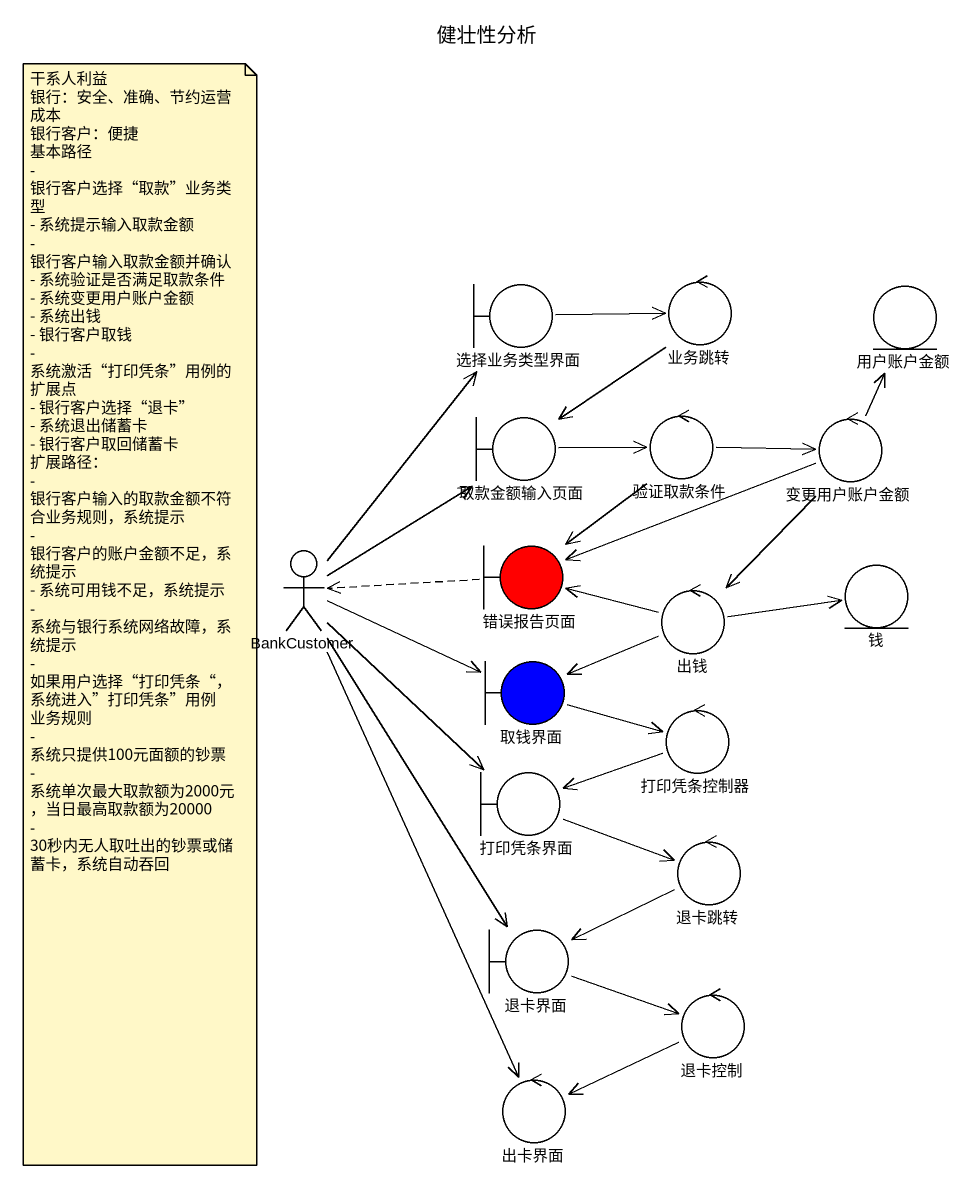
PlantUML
@startuml
title 健壮性分析
boundary 选择业务类型界面
control 业务跳转
entity 用户账户金额
boundary 取款金额输入页面
control 验证取款条件
control 变更用户账户金额
boundary 错误报告页面 #FF0000
actor BankCustomer
control 出钱
entity 钱
boundary 取钱界面 #0000FF
control 打印凭条控制器
boundary 打印凭条界面
control 退卡跳转
boundary 退卡界面
control 退卡控制
control 出卡界面
选择业务类型界面 -right-> 业务跳转
业务跳转 --> 取款金额输入页面
取款金额输入页面 -right-> 验证取款条件
验证取款条件 -right-> 变更用户账户金额
验证取款条件 --> 错误报告页面
变更用户账户金额 -up-> 用户账户金额
变更用户账户金额 -left-> 错误报告页面
变更用户账户金额 --> 出钱
错误报告页面 .left.> BankCustomer
BankCustomer -up-> 选择业务类型界面
BankCustomer -up-> 取款金额输入页面
BankCustomer -right-> 取钱界面
BankCustomer --> 打印凭条界面
BankCustomer --> 退卡界面
BankCustomer --> 出卡界面
出钱 -left-> 错误报告页面
出钱 -right-> 钱
出钱 -left-> 取钱界面
取钱界面 -right-> 打印凭条控制器
打印凭条控制器 -left-> 打印凭条界面
打印凭条界面 -right-> 退卡跳转
退卡跳转 -left-> 退卡界面
退卡界面 -right-> 退卡控制
退卡控制 -left-> 出卡界面
note as N1
  干系人利益
  银行：安全、准确、节约运营成本
  银行客户：便捷
  基本路径
  - 银行客户选择“取款”业务类型
  - 系统提示输入取款金额
  - 银行客户输入取款金额并确认
  - 系统验证是否满足取款条件
  - 系统变更用户账户金额
  - 系统出钱
  - 银行客户取钱
  - 系统激活“打印凭条”用例的扩展点
  - 银行客户选择“退卡”
  - 系统退出储蓄卡
  - 银行客户取回储蓄卡
  扩展路径：
  - 银行客户输入的取款金额不符合业务规则，系统提示
  - 银行客户的账户金额不足，系统提示
  - 系统可用钱不足，系统提示
  - 系统与银行系统网络故障，系统提示
  - 如果用户选择“打印凭条“，系统进入”打印凭条”用例
  业务规则
  - 系统只提供100元面额的钞票
  - 系统单次最大取款额为2000元，当日最高取款额为20000
  - 30秒内无人取吐出的钞票或储蓄卡，系统自动吞回
end note
@enduml
